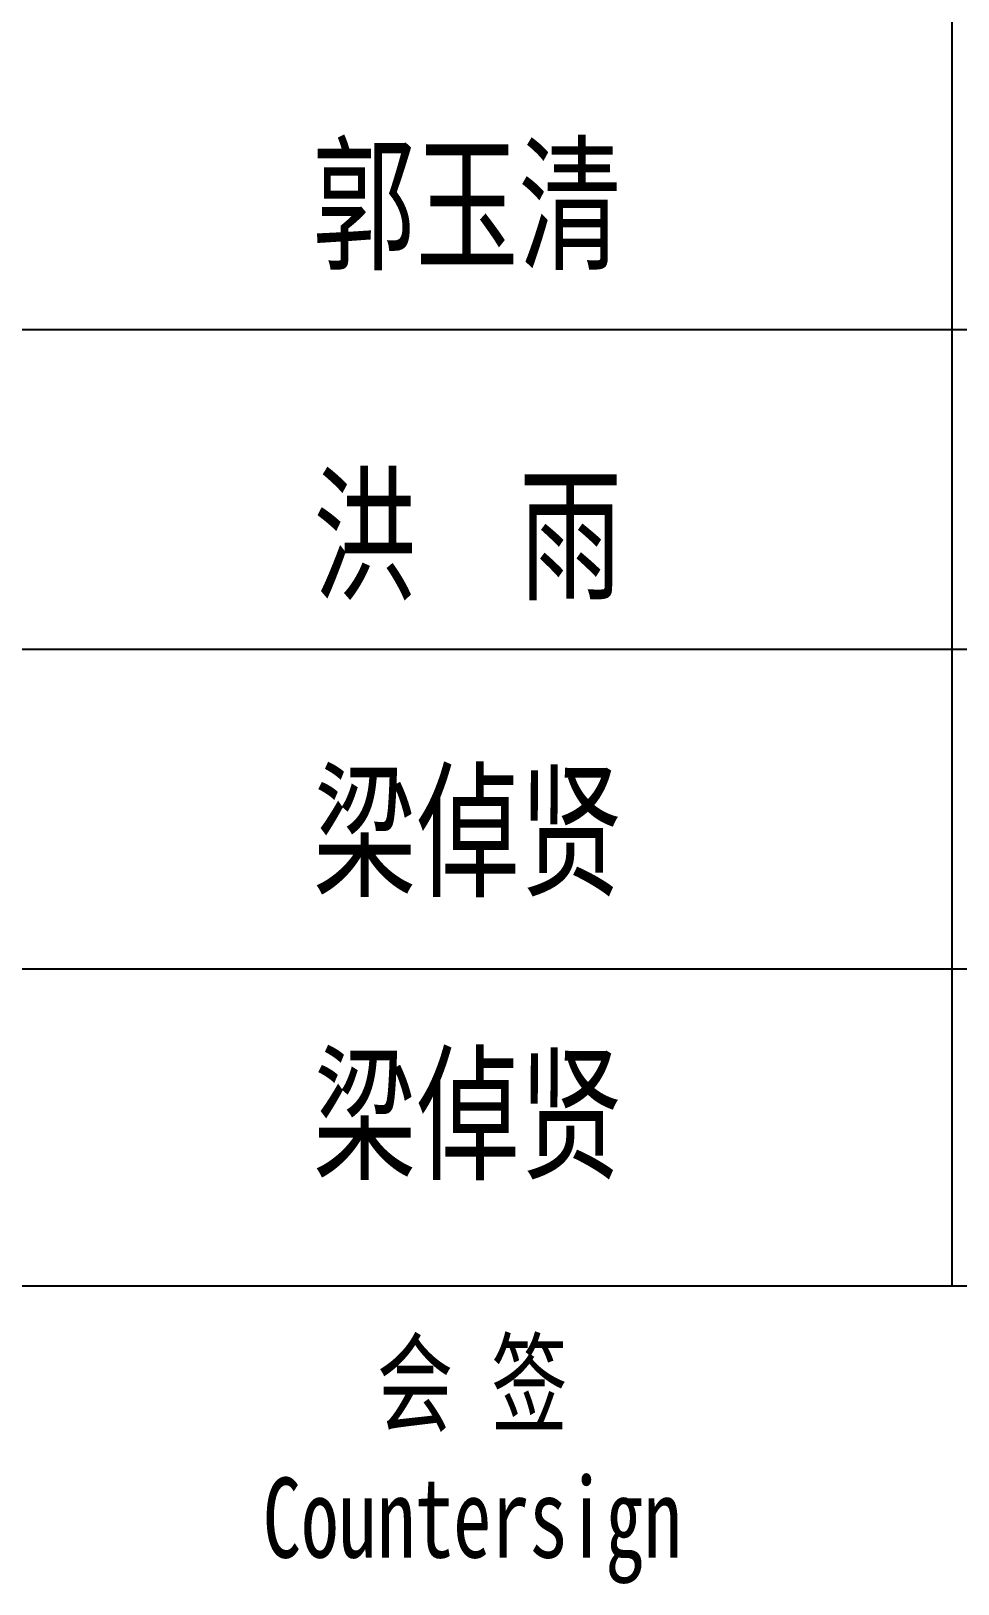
# Model space of a CAD drawing. Extents: x -33967 to 1773478, y -1022458 to -784650.
# Drawn here: x 193231 to 195280, y -963948 to -960513 of the extents above; entities that cross this region are included whole.
import ezdxf
from ezdxf.enums import TextEntityAlignment as Align

# ---------------------------------------------------------------- set-up
doc = ezdxf.new("R2010")
doc.units = 0
doc.header["$LTSCALE"] = 1000
doc.header["$MEASUREMENT"] = 0
doc.layers.add('PUB_TEXT', color=7, linetype='Continuous')
doc.layers.add('PUB_TITLE', color=4, linetype='Continuous')
doc.styles.add('_gyy_title_ST', font='', dxfattribs={"width": 0.8})
doc.styles.get('_gyy_title_ST').set_extended_font_data('SimSun')

msp = doc.modelspace()

# ---------------------------------------------------------------- linework, layer by layer
at = {"layer": 'PUB_TITLE'}
for p, q in [((195266.8, -958345.9), (195266.8, -963289.4)), ((196681, -961174.2), (191731.5, -961174.2)), ((196681, -961881.3), (191731.5, -961881.3)), ((196681, -962588.3), (191731.5, -962588.3))]:
    msp.add_line(p, q, dxfattribs=at)
msp.add_lwpolyline([(191731.5, -958345.9), (196681, -958345.9), (196681, -963289.4), (191731.5, -963289.4)], close=True, dxfattribs=at)
msp.add_lwpolyline([(196681, -958345.9), (196681, -963289.4), (191731.5, -963289.4)], dxfattribs=at)

# ---------------------------------------------------------------- texts
at = {"layer": 'PUB_TEXT', "color": 3, "style": '_gyy_title_ST', "width": 0.7}
for s, p in [('郭玉清', (193853, -961016.4)), ('洪  雨', (193854.6, -961746.7)), ('梁倬贤', (193854.6, -962402.3)), ('梁倬贤', (193854.6, -963028.1))]:
    msp.add_text(s, height=238.74, dxfattribs=at).set_placement(p)
at = {"layer": 'PUB_TITLE', "style": '_gyy_title_ST', "width": 0.7}
for s, height, p in [('会 签', 176.77, (194206.2, -963592.4)), ('Countersign', 176.767, (194206.2, -963889.3))]:
    msp.add_text(s, height=height, dxfattribs=at).set_placement(p, align=Align.CENTER)

doc.saveas('drawing.dxf')
